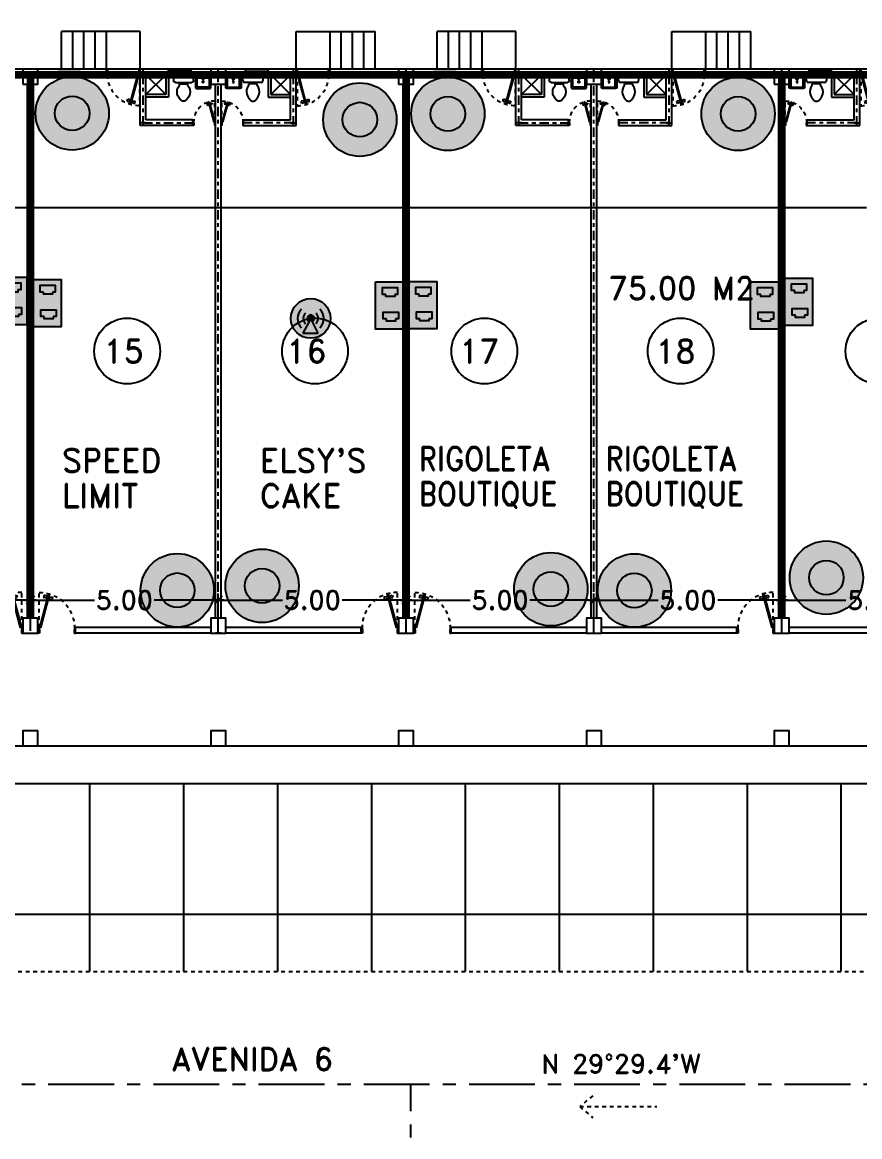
# Model space of a CAD drawing. Header units: millimetres. Extents: x 1590 to 1932, y -48 to 167.
# Drawn here: x 1665.44 to 1687.74, y 89.71 to 119.35 of the extents above; entities that cross this region are included whole.
import ezdxf
from ezdxf.enums import TextEntityAlignment as Align

# ---------------------------------------------------------------- set-up
doc = ezdxf.new("R2010")
doc.units = ezdxf.units.MM
doc.header["$LTSCALE"] = 0.1
doc.header["$MEASUREMENT"] = 0
doc.header["$PDMODE"] = 35
doc.header["$PDSIZE"] = 0.75
for name, pattern in [('CENTERX2', [4, 2.5, -0.5, 0.5, -0.5]), ('DASHED', [0.75, 0.5, -0.25]), ('HIDDEN2', [0.1875, 0.125, -0.0625])]:
    doc.linetypes.add(name, pattern=pattern)
doc.layers.get('0').update_dxf_attribs({"linetype": 'CONTINUOUS'})
doc.layers.get('DEFPOINTS').update_dxf_attribs({"linetype": 'CONTINUOUS'})
for name, color, linetype in [('_KTI_CONTROL', 7, 'CONTINUOUS'), ('ACCESSP02', 7, 'CONTINUOUS'), ('CABLEADO', 172, 'CONTINUOUS'), ('CALLES', 3, 'CONTINUOUS'), ('CAMARAS', 253, 'CONTINUOUS'), ('CUADRO1', 3, 'CONTINUOUS'), ('Eth2Salidas', 5, 'CONTINUOUS'), ('P-FIXT', 1, 'CONTINUOUS'), ('PARED', 4, 'CONTINUOUS'), ('PAREDES', 3, 'CONTINUOUS'), ('TERRENO', 4, 'CONTINUOUS'), ('TEXT', 3, 'CONTINUOUS')]:
    doc.layers.add(name, color=color, linetype=linetype)
doc.styles.add('ATT', font='txt')
doc.styles.add('ROMAND', font='romand.shx')
doc.dimstyles.new('URBA', dxfattribs={"dimtxt": 20, "dimasz": 0.5, "dimexe": 1.25, "dimexo": 0.63, "dimgap": 0.63, "dimtad": 0, "dimtih": 1, "dimtoh": 1, "dimzin": 1, "dimdsep": 46, "dimtxsty": 'ROMAND', "dimcen": 2.5, "dimclrd": 1, "dimclre": 1, "dimclrt": 3, "dimadec": 0, "dimazin": 0, "dimtfac": 1, "dimtmove": 0, "dimatfit": 3, "dimfxl": 1, "dimtvp": 1, "dimtolj": 1, "dimtzin": 1, "dimarcsym": 0})

# ---------------------------------------------------------------- blocks, each defined once
blk = doc.blocks.new('15PTOI01')
at = {"color": 0, "linetype": 'ByBlock'}
for p, q in [((0, -8.5), (0, 8.5)), ((2, 10.5), (6, 10.5)), ((8, 8.5), (8, -8.5)), ((9.5, 4.375), (9.5, -4.375)), ((11.25, 4.375), (9.5, 4.375)), ((6, -10.5), (2, -10.5)), ((11.25, -4.375), (9.5, -4.375))]:
    blk.add_line(p, q, dxfattribs=at)
for centre, radius, start, end in [((2, 8.5), 2, 90, 180), ((6, 8.5), 2, 0, 90), ((17.766404, -2.827313), 9.712715, 75.184599, 132.137709), ((13.6875, -12.03125), 19.717859, 49.950272, 70.559965), ((23.458333, 0), 4.229167, 313.602819, 46.397181), ((2, -8.5), 2, 180, 270), ((6, -8.5), 2, 270, 0), ((17.766404, 2.827313), 9.712715, 227.862291, 284.815401), ((13.6875, 12.03125), 19.717859, 289.440035, 310.049728)]:
    blk.add_arc(centre, radius, start, end, dxfattribs=at)
at = {"color": 0, "linetype": 'ByBlock', "style": 'ATT'}
for tag, p, flags in [('ITEM', (0, -23), 3), ('ROOM_NUMBER', (0, -32), 1)]:
    blk.add_attdef(tag, p, '', height=6, dxfattribs=dict(at, flags=flags))
blk = doc.blocks.new('ss1')
at = {"layer": '_KTI_CONTROL', "color": 1}
for points in [[(0.141, 0.122, 0), (0.141, 0.122, 0), (0.141, 0.122, 0), (0.141, 0.122, 0), (0.141, 0.122, 0)], [(0.141, 0.122, 0), (0.141, 0.122, 0), (0.141, 0.122, 0), (0.141, 0.122, 0), (0.141, 0.122, 0), (0.141, 0.122, 0), (0.141, 0.122, 0), (0.141, 0.122, 0), (0.141, 0.122, 0), (0.141, 0.122, 0), (0.141, 0.122, 0)]]:
    blk.add_polyline3d(points, dxfattribs=at)
at = {"layer": '_KTI_CONTROL'}
for points in [[(0.141, 0.122, 0), (0.141, 0.122, 0), (0.141, 0.122, 0), (0.141, 0.122, 0)], [(0.141, 0.122, 0), (0.141, 0.122, 0)]]:
    blk.add_polyline3d(points, dxfattribs=at)
at = {"layer": 'P-FIXT', "xscale": 0.0254, "yscale": 0.0254, "zscale": 0.0254}
blk.add_blockref('15PTOI01', (17.719, 12.528), dxfattribs=at)
blk = doc.blocks.new('15PLAV06')
at = {"color": 0, "linetype": 'ByBlock'}
for p, q in [((0, 8.5), (0, -8.5)), ((16.5, 10), (1.5, 10)), ((2, -1.5), (2, 1.5)), ((7, 0.5), (3, 1.5)), ((4, 1.25), (4, 7.25)), ((4.75, 8), (15.25, 8)), ((7, -0.5), (7, 0.5)), ((16, 7.25), (16, -7.25)), ((18, -8.5), (18, 8.5)), ((1.5, -10), (16.5, -10)), ((3, -1.5), (7, -0.5)), ((4, -7.25), (4, -1.25)), ((15.25, -8), (4.75, -8))]:
    blk.add_line(p, q, dxfattribs=at)
for centre in [(2.5, 2.5), (9.5, 0), (2.5, -2.5)]:
    blk.add_circle(centre, 1, dxfattribs=at)
for centre, radius, start, end in [((1.5, 8.5), 1.5, 90, 180), ((4.75, 7.25), 0.75, 90, 180), ((15.25, 7.25), 0.75, 0, 90), ((16.5, 8.5), 1.5, 0, 90), ((1.5, -8.5), 1.5, 180, 270), ((4.75, -7.25), 0.75, 180, 270), ((15.25, -7.25), 0.75, 270, 0), ((16.5, -8.5), 1.5, 270, 0)]:
    blk.add_arc(centre, radius, start, end, dxfattribs=at)
at = {"color": 0, "linetype": 'ByBlock', "style": 'ATT'}
for tag, p, flags in [('ITEM', (0, -20), 3), ('ROOM_NUMBER', (0, -29), 1)]:
    blk.add_attdef(tag, p, '', height=6, dxfattribs=dict(at, flags=flags))
blk = doc.blocks.new('P-GIRO-D')
at = {"color": 2}
for p, q in [((-0.31, 0.963), (-0.389, 0.952)), ((-0.389, 0.952), (-0.371, 0.884)), ((-0.297, 0.915), (-0.371, 0.884)), ((-0.281, 1.048), (-0.31, 1.041)), ((-0.31, 1.041), (-0.069, 0.142)), ((-0.31, 0.963), (-0.297, 0.915)), ((-0.288, 0.958), (-0.307, 0.953)), ((-0.28, 0.929), (-0.299, 0.924)), ((-0.281, 1.048), (-0.04, 0.15)), ((-0.239, 0.971), (-0.259, 0.966)), ((-0.232, 0.942), (-0.251, 0.937)), ((-0.242, 0.981), (-0.167, 1.011)), ((-0.242, 0.981), (-0.229, 0.933)), ((-0.229, 0.933), (-0.149, 0.944)), ((-0.167, 1.011), (-0.149, 0.944)), ((-1, 0.15), (-0.97, 0.15)), ((-0.96, 0), (-1, 0)), ((-0.97, 0.15), (-0.97, 0.1)), ((-0.97, 0.1), (-0.96, 0.1)), ((-0.96, 0.1), (-0.96, 0)), ((-0.04, 0.15), (-0.069, 0.142)), ((-0.04, 0.1), (-0.04, 0)), ((-0.03, 0.1), (-0.04, 0.1)), ((-0.04, 0), (0, 0)), ((-0.03, 0.15), (-0.03, 0.1)), ((0, 0.15), (-0.03, 0.15))]:
    blk.add_line(p, q, dxfattribs=at)
at = {"color": 1, "linetype": 'HIDDEN2'}
blk.add_line((-0.03, 0.15), (-0.03, 1.08), dxfattribs=at)
blk.add_arc((-0.04, 0.15), 0.93, 89.3839, 180, dxfattribs=at)
blk = doc.blocks.new('UTP1$0$DIMBLOCK')
at = {"color": 1}
blk.add_line((-7.5, 0), (10.5, 0), dxfattribs=at)
at = {"color": 4}
blk.add_line((-5.25, -5.25), (5.25, 5.25), dxfattribs=at)
blk = doc.blocks.new('*D208')
at = {"layer": 'CALLES', "color": 1, "linetype": 'Continuous', "transparency": 16777216}
for p, q in [((1660.661, 103.169), (1660.661, 104.162)), ((1665.661, 103.169), (1665.661, 104.162)), ((1660.681, 103.982), (1662.367, 103.982)), ((1665.641, 103.982), (1663.955, 103.982))]:
    blk.add_line(p, q, dxfattribs=at)
at = {"layer": 'DEFPOINTS', "color": 0, "linetype": 'Continuous', "transparency": 16777216}
for p in [(1665.661, 103.982), (1660.661, 103.106), (1665.661, 103.106)]:
    blk.add_point(p, dxfattribs=at)
at = {"layer": 'CALLES', "color": 1, "linetype": 'Continuous', "transparency": 16777216, "xscale": 0.02, "yscale": 0.02, "zscale": 0.02, "rotation": 180}
blk.add_blockref('UTP1$0$DIMBLOCK', (1660.661, 103.982), dxfattribs=at)
at = {"layer": 'CALLES', "color": 1, "linetype": 'Continuous', "transparency": 16777216, "xscale": 0.02, "yscale": 0.02, "zscale": 0.02}
blk.add_blockref('UTP1$0$DIMBLOCK', (1665.661, 103.982), dxfattribs=at)
at = {"layer": 'CALLES', "color": 3, "linetype": 'Continuous', "transparency": 16777216, "insert": (1663.161, 103.982), "char_height": 0.5, "attachment_point": 5, "style": 'ROMAND'}
blk.add_mtext('\\A1;5.00', dxfattribs=at)
blk = doc.blocks.new('*D209')
at = {"layer": 'CALLES', "color": 1, "linetype": 'Continuous', "transparency": 16777216}
for p, q in [((1665.661, 103.169), (1665.661, 104.162)), ((1670.661, 103.169), (1670.661, 104.162)), ((1665.681, 103.982), (1667.367, 103.982)), ((1670.641, 103.982), (1668.955, 103.982))]:
    blk.add_line(p, q, dxfattribs=at)
at = {"layer": 'DEFPOINTS', "color": 0, "linetype": 'Continuous', "transparency": 16777216}
for p in [(1670.661, 103.982), (1665.661, 103.106), (1670.661, 103.106)]:
    blk.add_point(p, dxfattribs=at)
at = {"layer": 'CALLES', "color": 1, "linetype": 'Continuous', "transparency": 16777216, "xscale": 0.02, "yscale": 0.02, "zscale": 0.02, "rotation": 180}
blk.add_blockref('UTP1$0$DIMBLOCK', (1665.661, 103.982), dxfattribs=at)
at = {"layer": 'CALLES', "color": 1, "linetype": 'Continuous', "transparency": 16777216, "xscale": 0.02, "yscale": 0.02, "zscale": 0.02}
blk.add_blockref('UTP1$0$DIMBLOCK', (1670.661, 103.982), dxfattribs=at)
at = {"layer": 'CALLES', "color": 3, "linetype": 'Continuous', "transparency": 16777216, "insert": (1668.161, 103.982), "char_height": 0.5, "attachment_point": 5, "style": 'ROMAND'}
blk.add_mtext('\\A1;5.00', dxfattribs=at)
blk = doc.blocks.new('*D210')
at = {"layer": 'CALLES', "color": 1, "linetype": 'Continuous', "transparency": 16777216}
for p, q in [((1670.661, 103.169), (1670.661, 104.162)), ((1675.661, 103.169), (1675.661, 104.162)), ((1670.681, 103.982), (1672.367, 103.982)), ((1675.641, 103.982), (1673.955, 103.982))]:
    blk.add_line(p, q, dxfattribs=at)
at = {"layer": 'DEFPOINTS', "color": 0, "linetype": 'Continuous', "transparency": 16777216}
for p in [(1675.661, 103.982), (1670.661, 103.106), (1675.661, 103.106)]:
    blk.add_point(p, dxfattribs=at)
at = {"layer": 'CALLES', "color": 1, "linetype": 'Continuous', "transparency": 16777216, "xscale": 0.02, "yscale": 0.02, "zscale": 0.02, "rotation": 180}
blk.add_blockref('UTP1$0$DIMBLOCK', (1670.661, 103.982), dxfattribs=at)
at = {"layer": 'CALLES', "color": 1, "linetype": 'Continuous', "transparency": 16777216, "xscale": 0.02, "yscale": 0.02, "zscale": 0.02}
blk.add_blockref('UTP1$0$DIMBLOCK', (1675.661, 103.982), dxfattribs=at)
at = {"layer": 'CALLES', "color": 3, "linetype": 'Continuous', "transparency": 16777216, "insert": (1673.161, 103.982), "char_height": 0.5, "attachment_point": 5, "style": 'ROMAND'}
blk.add_mtext('\\A1;5.00', dxfattribs=at)
blk = doc.blocks.new('*D211')
at = {"layer": 'CALLES', "color": 1, "linetype": 'Continuous', "transparency": 16777216}
for p, q in [((1675.661, 103.169), (1675.661, 104.162)), ((1680.661, 103.169), (1680.661, 104.162)), ((1675.681, 103.982), (1677.367, 103.982)), ((1680.641, 103.982), (1678.955, 103.982))]:
    blk.add_line(p, q, dxfattribs=at)
at = {"layer": 'DEFPOINTS', "color": 0, "linetype": 'Continuous', "transparency": 16777216}
for p in [(1680.661, 103.982), (1675.661, 103.106), (1680.661, 103.106)]:
    blk.add_point(p, dxfattribs=at)
at = {"layer": 'CALLES', "color": 1, "linetype": 'Continuous', "transparency": 16777216, "xscale": 0.02, "yscale": 0.02, "zscale": 0.02, "rotation": 180}
blk.add_blockref('UTP1$0$DIMBLOCK', (1675.661, 103.982), dxfattribs=at)
at = {"layer": 'CALLES', "color": 1, "linetype": 'Continuous', "transparency": 16777216, "xscale": 0.02, "yscale": 0.02, "zscale": 0.02}
blk.add_blockref('UTP1$0$DIMBLOCK', (1680.661, 103.982), dxfattribs=at)
at = {"layer": 'CALLES', "color": 3, "linetype": 'Continuous', "transparency": 16777216, "insert": (1678.161, 103.982), "char_height": 0.5, "attachment_point": 5, "style": 'ROMAND'}
blk.add_mtext('\\A1;5.00', dxfattribs=at)
blk = doc.blocks.new('*D212')
at = {"layer": 'CALLES', "color": 1, "linetype": 'Continuous', "transparency": 16777216}
for p, q in [((1680.661, 103.169), (1680.661, 104.162)), ((1685.661, 103.169), (1685.661, 104.162)), ((1680.681, 103.982), (1682.367, 103.982)), ((1685.641, 103.982), (1683.955, 103.982))]:
    blk.add_line(p, q, dxfattribs=at)
at = {"layer": 'DEFPOINTS', "color": 0, "linetype": 'Continuous', "transparency": 16777216}
for p in [(1685.661, 103.982), (1680.661, 103.106), (1685.661, 103.106)]:
    blk.add_point(p, dxfattribs=at)
at = {"layer": 'CALLES', "color": 1, "linetype": 'Continuous', "transparency": 16777216, "xscale": 0.02, "yscale": 0.02, "zscale": 0.02, "rotation": 180}
blk.add_blockref('UTP1$0$DIMBLOCK', (1680.661, 103.982), dxfattribs=at)
at = {"layer": 'CALLES', "color": 1, "linetype": 'Continuous', "transparency": 16777216, "xscale": 0.02, "yscale": 0.02, "zscale": 0.02}
blk.add_blockref('UTP1$0$DIMBLOCK', (1685.661, 103.982), dxfattribs=at)
at = {"layer": 'CALLES', "color": 3, "linetype": 'Continuous', "transparency": 16777216, "insert": (1683.161, 103.982), "char_height": 0.5, "attachment_point": 5, "style": 'ROMAND'}
blk.add_mtext('\\A1;5.00', dxfattribs=at)
blk = doc.blocks.new('*D213')
at = {"layer": 'CALLES', "color": 1, "linetype": 'Continuous', "transparency": 16777216}
for p, q in [((1685.661, 103.169), (1685.661, 104.162)), ((1690.661, 103.169), (1690.661, 104.162)), ((1685.681, 103.982), (1687.367, 103.982)), ((1690.641, 103.982), (1688.955, 103.982))]:
    blk.add_line(p, q, dxfattribs=at)
at = {"layer": 'DEFPOINTS', "color": 0, "linetype": 'Continuous', "transparency": 16777216}
for p in [(1690.661, 103.982), (1685.661, 103.106), (1690.661, 103.106)]:
    blk.add_point(p, dxfattribs=at)
at = {"layer": 'CALLES', "color": 1, "linetype": 'Continuous', "transparency": 16777216, "xscale": 0.02, "yscale": 0.02, "zscale": 0.02, "rotation": 180}
blk.add_blockref('UTP1$0$DIMBLOCK', (1685.661, 103.982), dxfattribs=at)
at = {"layer": 'CALLES', "color": 1, "linetype": 'Continuous', "transparency": 16777216, "xscale": 0.02, "yscale": 0.02, "zscale": 0.02}
blk.add_blockref('UTP1$0$DIMBLOCK', (1690.661, 103.982), dxfattribs=at)
at = {"layer": 'CALLES', "color": 3, "linetype": 'Continuous', "transparency": 16777216, "insert": (1688.161, 103.982), "char_height": 0.5, "attachment_point": 5, "style": 'ROMAND'}
blk.add_mtext('\\A1;5.00', dxfattribs=at)
blk = doc.blocks.new('*D224')
at = {"layer": 'CALLES', "color": 1, "linetype": 'Continuous', "transparency": 16777216}
for p, q in [((1654.736, 94.171), (1654.736, 95.811)), ((1733.028, 94.171), (1733.028, 95.811)), ((1654.756, 95.631), (1692.408, 95.631)), ((1733.008, 95.631), (1694.448, 95.631))]:
    blk.add_line(p, q, dxfattribs=at)
at = {"layer": 'DEFPOINTS', "color": 0, "linetype": 'Continuous', "transparency": 16777216}
for p in [(1733.028, 95.631), (1654.736, 94.108), (1733.028, 94.108)]:
    blk.add_point(p, dxfattribs=at)
at = {"layer": 'CALLES', "color": 1, "linetype": 'Continuous', "transparency": 16777216, "xscale": 0.02, "yscale": 0.02, "zscale": 0.02, "rotation": 180}
blk.add_blockref('UTP1$0$DIMBLOCK', (1654.736, 95.631), dxfattribs=at)
at = {"layer": 'CALLES', "color": 1, "linetype": 'Continuous', "transparency": 16777216, "xscale": 0.02, "yscale": 0.02, "zscale": 0.02}
blk.add_blockref('UTP1$0$DIMBLOCK', (1733.028, 95.631), dxfattribs=at)
at = {"layer": 'CALLES', "color": 3, "linetype": 'Continuous', "transparency": 16777216, "insert": (1693.428, 95.631), "char_height": 0.5, "attachment_point": 5, "style": 'ROMAND'}
blk.add_mtext('\\A1;78.29', dxfattribs=at)
blk = doc.blocks.new('*D347')
at = {"color": 1, "linetype": 'Continuous', "transparency": 16777216}
for p, q in [((1640.661, 112.864), (1640.661, 114.603)), ((1640.681, 114.423), (1687.917, 114.423)), ((1735.641, 114.423), (1693.314, 114.423)), ((1735.661, 112.106), (1735.661, 114.603))]:
    blk.add_line(p, q, dxfattribs=at)
at = {"layer": 'DEFPOINTS', "color": 0, "linetype": 'Continuous', "transparency": 16777216}
for p in [(1735.661, 114.423), (1640.661, 112.802), (1735.661, 112.043)]:
    blk.add_point(p, dxfattribs=at)
at = {"color": 1, "linetype": 'Continuous', "transparency": 16777216, "xscale": 0.02, "yscale": 0.02, "zscale": 0.02, "rotation": 180}
blk.add_blockref('UTP1$0$DIMBLOCK', (1640.661, 114.423), dxfattribs=at)
at = {"color": 1, "linetype": 'Continuous', "transparency": 16777216, "xscale": 0.02, "yscale": 0.02, "zscale": 0.02}
blk.add_blockref('UTP1$0$DIMBLOCK', (1735.661, 114.423), dxfattribs=at)
at = {"color": 3, "linetype": 'Continuous', "transparency": 16777216, "insert": (1690.615, 114.423), "char_height": 0.5, "attachment_point": 5, "style": 'ROMAND'}
blk.add_mtext('\\A1;POLIGONO "D"', dxfattribs=at)
blk = doc.blocks.new('dosSALIDAS')
at = {"layer": 'Eth2Salidas', "linetype": 'Continuous'}
h = blk.add_hatch(color=0, dxfattribs=at)
h.dxf.hatch_style = 1
h.paths.add_polyline_path([(0.325, 0), (0, 0), (0, -0.55), (0.325, -0.55)])
h.paths.add_polyline_path([(0.12, -0.171), (0.12, -0.146), (0.079, -0.146), (0.079, -0.065), (0.255, -0.065), (0.255, -0.146), (0.222, -0.146), (0.222, -0.171)], flags=16)
h.paths.add_polyline_path([(0.264, -0.351), (0.264, -0.431), (0.23, -0.431), (0.23, -0.456), (0.128, -0.456), (0.128, -0.431), (0.087, -0.431), (0.087, -0.351)], flags=16)
h = blk.add_hatch(color=256, dxfattribs=at)
h.dxf.hatch_style = 1
h.paths.add_polyline_path([(0.222, -0.171), (0.222, -0.146), (0.255, -0.146), (0.255, -0.065), (0.079, -0.065), (0.079, -0.146), (0.12, -0.146), (0.12, -0.171)])
h = blk.add_hatch(color=256, dxfattribs=at)
h.dxf.hatch_style = 1
h.paths.add_polyline_path([(0.23, -0.456), (0.23, -0.431), (0.264, -0.431), (0.264, -0.351), (0.087, -0.351), (0.087, -0.431), (0.128, -0.431), (0.128, -0.456)])
at = {"layer": 'Eth2Salidas', "color": 18, "linetype": 'Continuous', "true_color": 0x000000}
blk.add_lwpolyline([(0, 0), (0.325, 0), (0.325, -0.55), (0, -0.55)], close=True, dxfattribs=at)
for points in [[(0.12, -0.146), (0.079, -0.146), (0.079, -0.065), (0.255, -0.065), (0.255, -0.146), (0.222, -0.146)], [(0.222, -0.146), (0.222, -0.171), (0.12, -0.171), (0.12, -0.146)], [(0.128, -0.431), (0.087, -0.431), (0.087, -0.351), (0.264, -0.351), (0.264, -0.431), (0.23, -0.431)], [(0.23, -0.431), (0.23, -0.456), (0.128, -0.456), (0.128, -0.431)]]:
    blk.add_lwpolyline(points, dxfattribs=at)
blk = doc.blocks.new('cams')
at = {"layer": 'CAMARAS', "linetype": 'Continuous', "true_color": 0xffffff}
h = blk.add_hatch(color=7, dxfattribs=at)
h.dxf.hatch_style = 1
h.paths.add_polyline_path([(-0.977, 0, 1), (0.977, 0, 1)])
h.paths.add_polyline_path([(0.46, 0, -1), (-0.46, 0, -1)], flags=16)
at = {"layer": 'CAMARAS', "linetype": 'Continuous', "true_color": 0x939598}
h = blk.add_hatch(color=252, dxfattribs=at)
h.dxf.hatch_style = 1
h.paths.add_polyline_path([(-0.46, 0, 1), (0.46, 0, 1)])
at = {"layer": 'CAMARAS', "color": 0, "linetype": 'Continuous'}
for radius in [0.977, 0.977, 0.977, 0.46]:
    blk.add_circle((0, 0), radius, dxfattribs=at)
blk = doc.blocks.new('PuntoAcceso02')
at = {"layer": 'ACCESSP02', "linetype": 'Continuous'}
h = blk.add_hatch(color=256, dxfattribs=at)
h.set_gradient(color1=(237, 31, 36), color2=(247, 171, 174))
h.paths.add_polyline_path([(-0.528, 0, 1), (0.528, 0, 1)])
h.paths.add_polyline_path([(0.042, -0.082), (0.2, -0.388), (-0.209, -0.39), (-0.043, -0.081, -4.049664)], flags=16)
h = blk.add_hatch(color=256, dxfattribs=at)
h.set_gradient(color1=(247, 171, 174), color2=(247, 171, 174))
h.paths.add_polyline_path([(-0.209, -0.39), (0.2, -0.388), (0, 0)])
h = blk.add_hatch(color=256, dxfattribs=at)
h.set_gradient(color1=(153, 27, 30), color2=(237, 31, 36))
h.paths.add_polyline_path([(0, 0), (0.042, -0.082, 4.049664), (-0.043, -0.081)])
at = {"layer": 'ACCESSP02', "color": 18, "linetype": 'Continuous', "true_color": 0x000000}
for p, q in [((0, 0), (-0.209, -0.39)), ((0.2, -0.388), (0, 0)), ((-0.209, -0.39), (0.2, -0.388))]:
    blk.add_line(p, q, dxfattribs=at)
blk.add_circle((0, 0), 0.528, dxfattribs=at)
for radius, start, end in [(0.349, 134.9548, 225.0265), (0.199, 134.9548, 225.0265), (0.092, 297.3127, 241.8295), (0.199, 314.9548, 45.0265), (0.349, 314.9548, 45.0265)]:
    blk.add_arc((0, 0), radius, start, end, dxfattribs=at)

msp = doc.modelspace()

# ---------------------------------------------------------------- linework, layer by layer
at = {"color": 1, "linetype": 'Continuous'}
for p, q in [((1666.4858, 118.1043), (1666.4858, 119.1043)), ((1668.5858, 119.1043), (1666.4858, 119.1043)), ((1666.7858, 118.1043), (1666.7858, 119.1043)), ((1667.0858, 118.1043), (1667.0858, 119.1043)), ((1667.3858, 118.1043), (1667.3858, 119.1043)), ((1667.6858, 118.1043), (1667.6858, 119.1043)), ((1667.6858, 118.1043), (1667.6858, 119.1043)), ((1667.6858, 118.1043), (1667.6858, 119.1043)), ((1668.5858, 118.1043), (1668.5858, 119.1043)), ((1672.7358, 118.1043), (1672.7358, 119.1043)), ((1672.7358, 119.1043), (1674.8358, 119.1043)), ((1673.6358, 118.1043), (1673.6358, 119.1043)), ((1673.6358, 118.1043), (1673.6358, 119.1043)), ((1673.6358, 118.1043), (1673.6358, 119.1043)), ((1673.9358, 118.1043), (1673.9358, 119.1043)), ((1674.2358, 118.1043), (1674.2358, 119.1043)), ((1674.5358, 118.1043), (1674.5358, 119.1043)), ((1674.8358, 118.1043), (1674.8358, 119.1043)), ((1678.5858, 119.1043), (1676.4858, 119.1043)), ((1676.4858, 118.1043), (1676.4858, 119.1043)), ((1676.7858, 118.1043), (1676.7858, 119.1043)), ((1677.0858, 118.1043), (1677.0858, 119.1043)), ((1677.3858, 118.1043), (1677.3858, 119.1043)), ((1677.6858, 118.1043), (1677.6858, 119.1043)), ((1677.6858, 118.1043), (1677.6858, 119.1043)), ((1677.6858, 118.1043), (1677.6858, 119.1043)), ((1678.5858, 118.1043), (1678.5858, 119.1043)), ((1682.7347, 118.1043), (1682.7347, 119.1043)), ((1682.7347, 119.1043), (1684.8358, 119.1043)), ((1683.6358, 118.1043), (1683.6358, 119.1043)), ((1683.6358, 118.1043), (1683.6358, 119.1043)), ((1683.6358, 118.1043), (1683.6358, 119.1043)), ((1683.9358, 118.1043), (1683.9358, 119.1043)), ((1684.2358, 118.1043), (1684.2358, 119.1043)), ((1684.5358, 118.1043), (1684.5358, 119.1043)), ((1684.8358, 118.1043), (1684.8358, 119.1043))]:
    msp.add_line(p, q, dxfattribs=at)
at = {"color": 2, "linetype": 'Continuous'}
for p, q in [((1667.2358, 99.1083), (1667.2358, 94.1083)), ((1669.7358, 99.1083), (1669.7358, 94.1083)), ((1672.2358, 99.1083), (1672.2358, 94.1083)), ((1674.7358, 99.1083), (1674.7358, 94.1083)), ((1677.2357, 99.1083), (1677.2357, 94.1083)), ((1679.7357, 99.1083), (1679.7357, 94.1083)), ((1682.2357, 99.1083), (1682.2357, 94.1083)), ((1684.7357, 99.1083), (1684.7357, 94.1083)), ((1687.2357, 99.1083), (1687.2357, 94.1083))]:
    msp.add_line(p, q, dxfattribs=at)
for centre in [(1668.2358, 110.6061), (1673.2358, 110.6061), (1677.7445, 110.6061), (1682.9688, 110.6061), (1688.2358, 110.6061)]:
    msp.add_circle(centre, 0.8758, dxfattribs=at)
at = {"layer": 'CABLEADO', "linetype": 'Continuous', "const_width": 0.2}
for points in [[(1650.6608, 117.9543), (1665.6608, 117.9543), (1665.6608, 103.5043)], [(1665.6608, 117.9543), (1675.6608, 117.9543), (1675.6608, 103.5043)], [(1675.6608, 117.9543), (1685.6608, 117.9556), (1685.6608, 103.5043)], [(1685.6608, 117.9556), (1695.6421, 117.9554), (1695.6608, 103.5043)]]:
    msp.add_lwpolyline(points, dxfattribs=at)
at = {"layer": 'CALLES', "color": 1, "linetype": 'Continuous'}
for p, q in [((1668.5869, 118.1043), (1667.6858, 118.1043)), ((1673.6358, 118.1043), (1672.7347, 118.1043)), ((1678.5858, 118.1043), (1677.6745, 118.1043)), ((1683.6347, 118.1043), (1682.7336, 118.1043)), ((1688.6358, 118.1043), (1687.7347, 118.1043))]:
    msp.add_line(p, q, dxfattribs=at)
at = {"layer": 'CALLES', "color": 4, "linetype": 'Continuous'}
for points in [[(1665.4608, 117.7043), (1665.8608, 117.7043), (1665.8608, 118.1043), (1665.4608, 118.1043)], [(1670.4608, 117.7043), (1670.8608, 117.7043), (1670.8608, 118.1043), (1670.4608, 118.1043)], [(1675.4608, 117.7043), (1675.8608, 117.7043), (1675.8608, 118.1043), (1675.4608, 118.1043)], [(1680.4608, 117.7043), (1680.8608, 117.7043), (1680.8608, 118.1043), (1680.4608, 118.1043)], [(1685.4608, 117.7043), (1685.8608, 117.7043), (1685.8608, 118.1043), (1685.4608, 118.1043)], [(1665.4608, 103.1043), (1665.8608, 103.1043), (1665.8608, 103.5043), (1665.4608, 103.5043)], [(1670.4608, 103.1043), (1670.8608, 103.1043), (1670.8608, 103.5043), (1670.4608, 103.5043)], [(1675.4608, 103.1043), (1675.8608, 103.1043), (1675.8608, 103.5043), (1675.4608, 103.5043)], [(1680.4608, 103.1043), (1680.8608, 103.1043), (1680.8608, 103.5043), (1680.4608, 103.5043)], [(1685.4608, 103.1043), (1685.8608, 103.1043), (1685.8608, 103.5043), (1685.4608, 103.5043)], [(1665.4608, 100.1083), (1665.8608, 100.1083), (1665.8608, 100.5083), (1665.4608, 100.5083)], [(1670.4608, 100.1083), (1670.8608, 100.1083), (1670.8608, 100.5083), (1670.4608, 100.5083)], [(1675.4608, 100.1083), (1675.8608, 100.1083), (1675.8608, 100.5083), (1675.4608, 100.5083)], [(1680.4608, 100.1083), (1680.8608, 100.1083), (1680.8608, 100.5083), (1680.4608, 100.5083)], [(1685.4608, 100.1083), (1685.8608, 100.1083), (1685.8608, 100.5083), (1685.4608, 100.5083)]]:
    msp.add_lwpolyline(points, close=True, dxfattribs=at)
at = {"layer": 'PARED', "color": 8, "linetype": 'CENTERX2'}
for p, q in [((1665.6608, 103.5043), (1665.6608, 118.1061)), ((1668.6608, 116.6061), (1668.6608, 118.1043)), ((1670.6608, 103.1061), (1670.6608, 118.1061)), ((1672.6608, 116.6061), (1672.6608, 118.1043)), ((1675.6608, 103.1061), (1675.6608, 118.1061)), ((1678.6608, 116.6061), (1678.6608, 118.1043)), ((1680.6608, 103.1061), (1680.6608, 118.1061)), ((1682.6608, 116.6061), (1682.6608, 118.1043)), ((1685.6608, 103.1061), (1685.6608, 118.1061)), ((1687.6608, 116.6061), (1687.6608, 118.1043)), ((1668.7358, 116.6811), (1668.5858, 116.6811)), ((1668.6608, 116.6811), (1669.9858, 116.6811)), ((1672.6608, 116.6811), (1671.3358, 116.6811)), ((1672.5858, 116.6811), (1672.7358, 116.6811)), ((1678.7358, 116.6811), (1678.5858, 116.6811)), ((1678.6608, 116.6811), (1679.9858, 116.6811)), ((1682.6608, 116.6811), (1681.3358, 116.6811)), ((1682.5858, 116.6811), (1682.7358, 116.6811)), ((1687.6608, 116.6811), (1686.3358, 116.6811)), ((1687.5858, 116.6811), (1687.7358, 116.6811))]:
    msp.add_line(p, q, dxfattribs=at)
at = {"layer": 'PARED', "color": 3}
for p, q in [((1666.3858, 118.1043), (1666.9858, 118.1043)), ((1669.9358, 118.1043), (1669.3358, 118.1043)), ((1676.3858, 118.1043), (1676.9858, 118.1043)), ((1679.8756, 118.1043), (1679.2756, 118.1043)), ((1684.9358, 118.1043), (1684.3358, 118.1043)), ((1686.3858, 118.1043), (1686.9858, 118.1043)), ((1665.4608, 117.9543), (1663.6358, 117.9543)), ((1665.5858, 103.5043), (1665.5858, 117.7043)), ((1665.7358, 103.5043), (1665.7358, 117.7043)), ((1667.6858, 117.9543), (1665.8608, 117.9543)), ((1666.3858, 117.9543), (1666.9858, 117.9543)), ((1670.4608, 117.9543), (1668.5858, 117.9543)), ((1670.4608, 117.9543), (1668.7358, 117.9543)), ((1669.9358, 117.9543), (1669.3358, 117.9543)), ((1670.5858, 103.5043), (1670.5858, 117.7043)), ((1670.7358, 103.5043), (1670.7358, 117.7043)), ((1672.7358, 117.9543), (1670.8608, 117.9543)), ((1675.4608, 117.9543), (1673.6358, 117.9543)), ((1675.5858, 103.5043), (1675.5858, 117.7043)), ((1675.7358, 103.5043), (1675.7358, 117.7043)), ((1677.5858, 117.9543), (1675.8608, 117.9543)), ((1676.3858, 117.9543), (1676.9858, 117.9543)), ((1680.4608, 117.9543), (1678.7358, 117.9543)), ((1679.8756, 117.9543), (1679.2756, 117.9543)), ((1680.5858, 103.5043), (1680.5858, 117.7043)), ((1680.7358, 103.5043), (1680.7358, 117.7043)), ((1682.5858, 117.9543), (1680.8608, 117.9543)), ((1685.4608, 117.9543), (1683.6347, 117.9543)), ((1684.9358, 117.9543), (1684.3358, 117.9543)), ((1685.5858, 103.5043), (1685.5858, 117.7043)), ((1685.7358, 103.5043), (1685.7358, 117.7043)), ((1687.5858, 117.9543), (1685.8608, 117.9543)), ((1686.3858, 117.9543), (1686.9858, 117.9543)), ((1648.7358, 100.1083), (1740.0279, 100.1083)), ((1649.7358, 99.1083), (1738.0279, 99.1083))]:
    msp.add_line(p, q, dxfattribs=at)
at = {"layer": 'PARED', "color": 1}
for p, q in [((1669.9358, 118.0543), (1669.334, 118.0543)), ((1669.9358, 118.0043), (1669.334, 118.0043)), ((1671.3858, 118.0543), (1671.9875, 118.0543)), ((1671.3858, 118.0043), (1671.9875, 118.0043)), ((1686.3858, 118.0543), (1686.9875, 118.0543)), ((1686.3858, 118.0043), (1686.9875, 118.0043)), ((1669.2658, 117.9561), (1668.7358, 117.4261)), ((1669.2658, 117.4261), (1668.7358, 117.9561)), ((1672.0558, 117.9561), (1672.5858, 117.4261)), ((1672.0558, 117.4261), (1672.5858, 117.9561)), ((1679.2658, 117.9561), (1678.7358, 117.4261)), ((1679.2658, 117.4261), (1678.7358, 117.9561)), ((1682.0558, 117.4261), (1682.5858, 117.9561)), ((1682.0558, 117.9561), (1682.5858, 117.4261)), ((1687.0558, 117.4261), (1687.5858, 117.9561)), ((1687.0558, 117.9561), (1687.5858, 117.4261))]:
    msp.add_line(p, q, dxfattribs=at)
at = {"layer": 'PARED', "color": 2}
for p, q in [((1669.9858, 116.6061), (1669.9858, 116.7561)), ((1671.3358, 116.6061), (1671.3358, 116.7561)), ((1679.9858, 116.6061), (1679.9858, 116.7561)), ((1681.3358, 116.6061), (1681.3358, 116.7561)), ((1686.3358, 116.6061), (1686.3358, 116.7561))]:
    msp.add_line(p, q, dxfattribs=at)
at = {"layer": 'PAREDES', "color": 2, "linetype": 'DASHED'}
for p, q in [((1654.7358, 94.1083), (1733.0279, 94.1083)), ((1680.284, 90.5095), (1680.6274, 90.2188))]:
    msp.add_line(p, q, dxfattribs=at)
at = {"layer": 'PAREDES', "color": 1, "linetype": 'CENTERX2', "ltscale": 7}
for p, q in [((1657.7358, 91.1083), (1730.0279, 91.1083)), ((1675.7831, 59.5869), (1675.7831, 91.1083))]:
    msp.add_line(p, q, dxfattribs=at)
at = {"layer": 'PAREDES', "color": 2, "linetype": 'DASHED'}
msp.add_lwpolyline([(1680.6274, 90.8002), (1680.284, 90.5095), (1682.3314, 90.5095)], dxfattribs=at)
at = {"layer": 'TERRENO', "color": 6, "linetype": 'Continuous'}
for p, q in [((1665.4608, 118.1043), (1663.6358, 118.1043)), ((1667.6858, 118.1043), (1665.4608, 118.1043)), ((1672.7358, 118.1043), (1668.5858, 118.1043)), ((1677.6745, 118.1043), (1673.6358, 118.1043)), ((1682.7358, 118.1043), (1678.5858, 118.1043)), ((1687.7358, 118.1043), (1683.6347, 118.1043)), ((1677.6745, 117.9543), (1675.8608, 117.9543)), ((1670.4608, 103.1043), (1666.8608, 103.1043)), ((1674.4608, 103.1043), (1670.8608, 103.1043)), ((1680.4608, 103.1043), (1676.8608, 103.1043)), ((1684.4608, 103.1043), (1680.8608, 103.1043)), ((1689.4608, 103.1043), (1685.8608, 103.1043))]:
    msp.add_line(p, q, dxfattribs=at)
at = {"layer": 'TERRENO', "color": 4, "linetype": 'Continuous'}
for p, q in [((1667.6858, 117.9543), (1667.6858, 118.1043)), ((1667.6858, 117.9543), (1667.6858, 118.1043)), ((1667.6858, 117.9543), (1667.6858, 118.1043)), ((1667.6858, 117.9543), (1667.6858, 118.1043)), ((1668.5858, 117.9543), (1668.5858, 118.1043)), ((1669.3358, 117.9543), (1669.3358, 118.1043)), ((1669.9358, 117.9543), (1669.9358, 118.1043)), ((1671.3858, 117.9543), (1671.3858, 118.1043)), ((1671.9858, 117.9543), (1671.9858, 118.1043)), ((1672.7358, 117.9543), (1672.7358, 118.1043)), ((1673.6358, 117.9543), (1673.6358, 118.1043)), ((1673.6358, 117.9543), (1673.6358, 118.1043)), ((1673.6358, 117.9543), (1673.6358, 118.1043)), ((1673.6358, 117.9543), (1673.6358, 118.1043)), ((1677.6745, 117.9543), (1677.6745, 118.1043)), ((1678.5858, 117.9543), (1678.5858, 118.1043)), ((1678.5858, 117.9543), (1678.5858, 118.1043)), ((1678.5858, 117.9543), (1678.5858, 118.1043)), ((1682.7358, 117.9543), (1682.7358, 118.1043)), ((1683.6347, 117.9543), (1683.6347, 118.1043)), ((1686.3858, 117.9543), (1686.3858, 118.1043)), ((1686.9858, 117.9543), (1686.9858, 118.1043)), ((1666.8608, 103.1043), (1666.8608, 103.2543)), ((1674.4608, 103.1043), (1674.4608, 103.2543)), ((1676.8608, 103.1043), (1676.8608, 103.2543)), ((1684.4608, 103.1043), (1684.4608, 103.2543)), ((1670.7358, 103.1061), (1670.5858, 103.1061))]:
    msp.add_line(p, q, dxfattribs=at)
at = {"layer": 'TERRENO', "color": 2, "linetype": 'Continuous'}
for p, q in [((1687.7358, 116.6061), (1687.7358, 118.1043)), ((1668.5858, 116.6061), (1668.5858, 117.9543)), ((1668.7358, 116.7561), (1668.7358, 117.9543)), ((1669.2658, 117.9561), (1669.2658, 117.4261)), ((1669.3358, 117.9561), (1669.3358, 117.3561)), ((1671.9858, 117.9561), (1671.9858, 117.3561)), ((1672.0558, 117.9561), (1672.0558, 117.4261)), ((1672.5858, 116.7561), (1672.5858, 117.9543)), ((1672.7358, 116.6061), (1672.7358, 117.9543)), ((1678.5858, 116.6061), (1678.5858, 117.9543)), ((1678.7358, 116.7561), (1678.7358, 117.9543)), ((1679.2658, 117.9561), (1679.2658, 117.4261)), ((1679.3358, 117.9561), (1679.3358, 117.3561)), ((1681.9858, 117.9561), (1681.9858, 117.3561)), ((1682.0558, 117.9561), (1682.0558, 117.4261)), ((1682.5858, 116.7561), (1682.5858, 117.9543)), ((1682.7358, 116.6061), (1682.7358, 117.9543)), ((1686.9858, 117.9561), (1686.9858, 117.3561)), ((1687.0558, 117.9561), (1687.0558, 117.4261)), ((1687.5858, 116.7561), (1687.5858, 117.9543)), ((1669.2658, 117.4261), (1668.7358, 117.4261)), ((1672.0558, 117.4261), (1672.5858, 117.4261)), ((1679.2658, 117.4261), (1678.7358, 117.4261)), ((1682.0558, 117.4261), (1682.5858, 117.4261)), ((1687.0558, 117.4261), (1687.5858, 117.4261)), ((1669.3358, 117.3561), (1668.7358, 117.3561)), ((1671.9858, 117.3561), (1672.5858, 117.3561)), ((1679.3358, 117.3561), (1678.7358, 117.3561)), ((1681.9858, 117.3561), (1682.5858, 117.3561)), ((1686.9858, 117.3561), (1687.5858, 117.3561)), ((1669.9858, 116.6061), (1668.5858, 116.6061)), ((1669.9858, 116.7561), (1668.7358, 116.7561)), ((1671.3358, 116.7561), (1672.5858, 116.7561)), ((1671.3358, 116.6061), (1672.7358, 116.6061)), ((1679.9858, 116.6061), (1678.5858, 116.6061)), ((1679.9858, 116.7561), (1678.7358, 116.7561)), ((1681.3358, 116.7561), (1682.5858, 116.7561)), ((1681.3358, 116.6061), (1682.7358, 116.6061)), ((1686.3358, 116.7561), (1687.5858, 116.7561)), ((1686.3358, 116.6061), (1687.7358, 116.6061)), ((1670.4608, 103.2543), (1666.8608, 103.2543)), ((1674.4608, 103.2543), (1670.8608, 103.2543)), ((1680.4608, 103.2543), (1676.8608, 103.2543)), ((1684.4608, 103.2543), (1680.8608, 103.2543)), ((1689.4608, 103.2543), (1685.8608, 103.2543))]:
    msp.add_line(p, q, dxfattribs=at)

# ---------------------------------------------------------------- block references
at = {"color": 1, "linetype": 'Continuous', "rotation": 270}
for p in [(1659.0565, 135.6735), (1669.0565, 135.6735), (1674.0565, 135.6735)]:
    msp.add_blockref('ss1', p, dxfattribs=at)
at = {"color": 1, "linetype": 'Continuous', "xscale": -1, "rotation": 90}
for p in [(1682.2651, 135.6735), (1692.2651, 135.6735)]:
    msp.add_blockref('ss1', p, dxfattribs=at)
at = {"layer": 'ACCESSP02', "linetype": 'Continuous'}
msp.add_blockref('PuntoAcceso02', (1673.1216, 111.4744), dxfattribs=at)
at = {"layer": 'CAMARAS', "color": 0, "linetype": 'Continuous'}
for p in [(1666.7733, 116.9302), (1674.4294, 116.7622), (1676.7727, 116.9151), (1684.498, 116.916), (1686.8479, 104.5792), (1671.8278, 104.3621), (1679.5133, 104.2719), (1669.5699, 104.2433), (1681.7374, 104.2372)]:
    msp.add_blockref('cams', p, dxfattribs=at)
at = {"layer": 'Eth2Salidas', "color": 0, "linetype": 'Continuous', "xscale": 2.294213201718801, "yscale": 2.294213201718801, "zscale": 2.294213201718801}
for p in [(1664.8178, 112.568), (1665.7358, 112.5119), (1674.8495, 112.4497), (1675.7358, 112.4565), (1684.8312, 112.4474), (1685.7358, 112.548)]:
    msp.add_blockref('dosSALIDAS', p, dxfattribs=at)
at = {"layer": 'P-FIXT', "yscale": 0.02031999999999812}
for p, xscale, zscale, rotation in [((1670.2576, 117.9543), 0.02031999999999812, 0.02031999999999812, 270), ((1671.064, 117.9543), -0.02031999999999812, 0.02032, 90), ((1680.2576, 117.9543), 0.02031999999999812, 0.02031999999999812, 270), ((1681.064, 117.9543), -0.02031999999999812, 0.02032, 90), ((1686.064, 117.9543), -0.02031999999999812, 0.02032, 90)]:
    msp.add_blockref('15PLAV06', p, dxfattribs=dict(at, xscale=xscale, zscale=zscale, rotation=rotation))
at = {"layer": 'PARED', "yscale": 0.9, "rotation": 180}
for p, xscale in [((1668.5869, 118.1043), -0.9), ((1672.7347, 118.1043), 0.9), ((1678.5869, 118.1043), -0.9), ((1682.7347, 118.1043), 0.9), ((1687.7347, 118.1043), 0.9)]:
    msp.add_blockref('P-GIRO-D', p, dxfattribs=dict(at, xscale=xscale))
at = {"layer": 'PARED', "yscale": 0.6}
for p, xscale in [((1670.5858, 116.6061), 0.6), ((1670.7358, 116.6061), -0.6), ((1680.5858, 116.6061), 0.6), ((1680.7358, 116.6061), -0.6), ((1685.7358, 116.6061), -0.6)]:
    msp.add_blockref('P-GIRO-D', p, dxfattribs=dict(at, xscale=xscale))
at = {"layer": 'PARED'}
for p in [(1665.4608, 103.1043), (1675.4608, 103.1043), (1685.4608, 103.1043)]:
    msp.add_blockref('P-GIRO-D', p, dxfattribs=at)
at = {"layer": 'PARED', "xscale": -1}
for p in [(1665.8608, 103.1043), (1675.8608, 103.1043)]:
    msp.add_blockref('P-GIRO-D', p, dxfattribs=at)

# ---------------------------------------------------------------- texts
at = {"layer": 'CUADRO1', "color": 2, "style": 'ROMAND'}
msp.add_text("N 29%%D29.4'W", height=0.5, dxfattribs=at).set_placement((1681.3845, 91.3992), align=Align.CENTER)
at = {"layer": 'TEXT', "style": 'ROMAND'}
for s, height, p in [('75.00 M2', 0.6, (1681.0504, 111.9782)), ('15', 0.625, (1667.6064, 110.2919)), ('16', 0.625, (1672.4691, 110.2919)), ('17', 0.625, (1677.074, 110.2919)), ('18', 0.625, (1682.2967, 110.2919)), ('SPEED', 0.625, (1666.4988, 107.383)), ("ELSY'S", 0.625, (1671.7701, 107.383)), ('LIMIT', 0.625, (1666.4988, 106.4485)), ('CAKE', 0.625, (1671.7701, 106.4485)), ('AVENIDA 6', 0.6, (1669.4204, 91.4731))]:
    msp.add_text(s, height=height, dxfattribs=at).set_placement(p)
at = {"layer": 'TEXT', "style": 'ROMAND', "width": 0.9}
for s, p in [('RIGOLETA', (1676.0004, 107.4332)), ('RIGOLETA', (1680.9712, 107.4332)), ('BOUTIQUE', (1676.0004, 106.4988)), ('BOUTIQUE', (1680.9712, 106.4988))]:
    msp.add_text(s, height=0.625, dxfattribs=at).set_placement(p)

# ---------------------------------------------------------------- dimensions: what is measured, and where the dimension line sits
at = {"color": 3, "linetype": 'Continuous'}
dim = msp.add_linear_dim(base=(1735.6608, 114.4228), p1=(1640.6608, 112.8017), p2=(1735.6608, 112.0433), text='POLIGONO "D"', dimstyle='URBA', override={"dimtxt": 0.5, "dimasz": 0.02, "dimexe": 0.18, "dimexo": 0.0625, "dimgap": 0.02, "dimzin": 0, "dimblk1": 'UTP1$0$DIMBLOCK', "dimblk2": 'UTP1$0$DIMBLOCK', "dimsah": 1, "dimcen": 0.09, "dimtdec": 4, "dimtofl": 0, "dimtvp": 0, "dimtzin": 0}, dxfattribs=at)
dim.commit()
dim.dimension.update_dxf_attribs({"geometry": '*D347', "text_midpoint": (1690.6154, 114.4228), "dimtype": 160})
at = {"layer": 'CALLES', "color": 2, "linetype": 'Continuous'}
for base, p1, p2, picture, middle in [((1665.6608, 103.9821), (1660.6608, 103.1061), (1665.6608, 103.1061), '*D208', (1663.1608, 103.9821)), ((1670.6608, 103.9821), (1665.6608, 103.1061), (1670.6608, 103.1061), '*D209', (1668.1608, 103.9821)), ((1675.6608, 103.9821), (1670.6608, 103.1061), (1675.6608, 103.1061), '*D210', (1673.1608, 103.9821)), ((1680.6608, 103.9821), (1675.6608, 103.1061), (1680.6608, 103.1061), '*D211', (1678.1608, 103.9821)), ((1685.6608, 103.9821), (1680.6608, 103.1061), (1685.6608, 103.1061), '*D212', (1683.1608, 103.9821)), ((1690.6608, 103.9821), (1685.6608, 103.1061), (1690.6608, 103.1061), '*D213', (1688.1608, 103.9821))]:
    dim = msp.add_linear_dim(base=base, p1=p1, p2=p2, dimstyle='URBA', override={"dimtxt": 0.5, "dimasz": 0.02, "dimexe": 0.18, "dimexo": 0.0625, "dimgap": 0.02, "dimzin": 0, "dimblk1": 'UTP1$0$DIMBLOCK', "dimblk2": 'UTP1$0$DIMBLOCK', "dimsah": 1, "dimcen": 0.09, "dimtdec": 4, "dimtofl": 0, "dimtmove": 1, "dimtvp": 0, "dimtzin": 0}, dxfattribs=at)
    dim.commit()
    dim.dimension.update_dxf_attribs({"geometry": picture, "text_midpoint": middle})
dim = msp.add_linear_dim(base=(1733.0279, 95.631), p1=(1654.7358, 94.1083), p2=(1733.0279, 94.1083), dimstyle='URBA', override={"dimtxt": 0.5, "dimasz": 0.02, "dimexe": 0.18, "dimexo": 0.0625, "dimgap": 0.02, "dimzin": 0, "dimblk1": 'UTP1$0$DIMBLOCK', "dimblk2": 'UTP1$0$DIMBLOCK', "dimsah": 1, "dimcen": 0.09, "dimtdec": 4, "dimtofl": 0, "dimtvp": 0, "dimtzin": 0}, dxfattribs=at)
dim.commit()
dim.dimension.update_dxf_attribs({"geometry": '*D224', "text_midpoint": (1693.4277, 95.631), "dimtype": 160})

doc.saveas('drawing.dxf')
